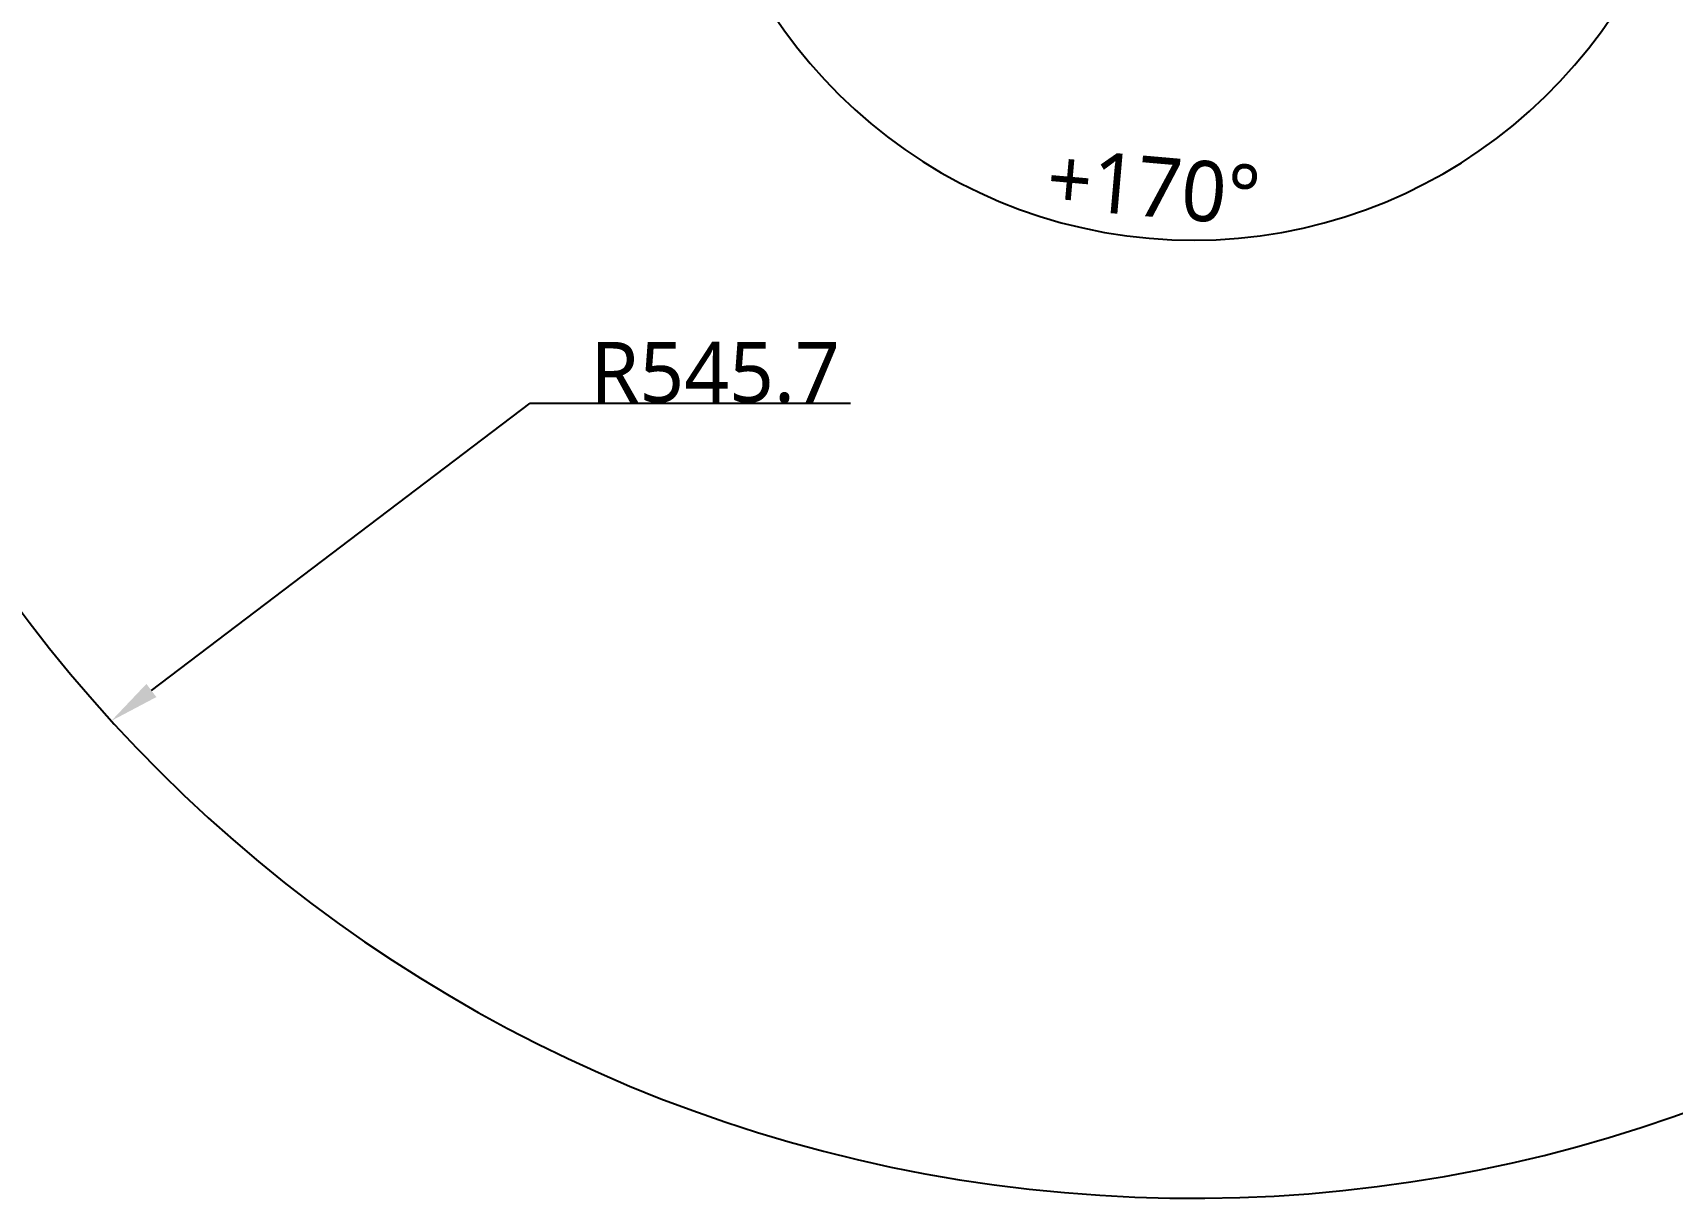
# Model space of a CAD drawing. Header units: millimetres. Extents: x 5828 to 6704, y 123 to 421.
# Drawn here: x 6578.1 to 6618.91, y 197.99 to 226.99 of the extents above; entities that cross this region are included whole.
import ezdxf
from ezdxf import colors
from ezdxf.entities.mleader import LeaderData, LeaderLine
from ezdxf.math import Vec2, Vec3

# ---------------------------------------------------------------- set-up
doc = ezdxf.new("R2010")
doc.units = ezdxf.units.MM
for name, color, linetype in [('多重引线', 7, 'Continuous'), ('尺寸标注', 7, 'Continuous'), ('运动范围', 7, 'Continuous')]:
    doc.layers.add(name, color=color, linetype=linetype)
doc.styles.add('微软雅黑', font='msyh.ttc', dxfattribs={"height": 1.5})
doc.dimstyles.new('尺寸标注_1_15比例', dxfattribs={"dimtxt": 1.5, "dimasz": 1.25, "dimexe": 0.5, "dimexo": 0.4, "dimgap": 0.5, "dimtad": 1, "dimdec": 1, "dimlfac": 15, "dimdsep": 46, "dimtxsty": '微软雅黑', "dimcen": 0.09, "dimadec": 0, "dimazin": 0, "dimtp": 0.01, "dimtm": 0.01, "dimtfac": 1, "dimtdec": 1, "dimtofl": 0, "dimtmove": 0, "dimatfit": 3, "dimfxl": 1, "dimtolj": 1, "dimarcsym": 0})

# ---------------------------------------------------------------- blocks, each defined once
blk = doc.blocks.new('*D965')
at = {"layer": 'Defpoints', "color": 0}
for p in [(6560.752, 234.366), (6606.948, 234.372), (6651.964, 234.366), (6642.775, 228.048), (6600.093, 223.893)]:
    blk.add_point(p, dxfattribs=at)
at = {"layer": '尺寸标注', "color": 0, "lineweight": -2}
blk.add_arc((6606.982, 234.366), 12.535, 185.7157, 344.275, dxfattribs=at)
at = {"layer": '尺寸标注', "color": 0}
for points in [[(6594.717, 233.128), (6594.301, 233.107), (6594.447, 234.366)], [(6619.251, 230.922), (6618.845, 231.015), (6619.327, 232.187)]]:
    blk.add_solid(points, dxfattribs=at)
at = {"layer": '尺寸标注', "color": 0, "insert": (6606, 223.152), "char_height": 1.5, "attachment_point": 5, "rotation": 354.9953, "style": '微软雅黑'}
blk.add_mtext('\\A1;+\\A1;170%%d', dxfattribs=at)

msp = doc.modelspace()

# ---------------------------------------------------------------- linework, layer by layer
at = {"layer": '运动范围', "color": 0}
msp.add_arc((6606.9481, 234.3658), 36.38, 10, 350, dxfattribs=at)

# ---------------------------------------------------------------- dimensions: what is measured, and where the dimension line sits
at = {"layer": '尺寸标注'}
dim = msp.add_angular_dim_2l(base=(6600.0932, 223.893), line1=((6560.7519, 234.3658), (6651.9644, 234.3658)), line2=((6642.7754, 228.0485), (6606.9481, 234.3718)), text='\\A1;+<>', dimstyle='尺寸标注_1_15比例', override={"dimtxsty": '微软雅黑'}, dxfattribs=at)
dim.commit()
dim.dimension.update_dxf_attribs({"geometry": '*D965', "text_midpoint": (6605.8885, 221.8781), "dimtype": 162})

# ---------------------------------------------------------------- leaders
at = {"layer": '多重引线'}
ml = msp.add_multileader_mtext('Standard', dxfattribs=at)
ml.set_content('R545.7', style='微软雅黑')
ml.set_leader_properties()
ml.build(insert=Vec2(0, 0))
ml.multileader.update_dxf_attribs({"text_left_attachment_type": 5, "text_right_attachment_type": 5, "dogleg_length": 1, "arrow_head_size": 1.25})
ctx = ml.context
ctx.base_point, ctx.char_height, ctx.arrow_head_size, ctx.landing_gap_size, ctx.plane_origin = Vec3(6591.4809, 217.7726), 1.5, 1.25, 0.5, Vec3(6580.0533, 209.8674)
ctx.left_attachment, ctx.right_attachment = 5, 5
notes = []
notes.append((ctx, [(0, (1, 1, 0), (6590.4809, 217.7726), (1, 0), 1, [(0, [(6580.0533, 209.8674)], 0, [])])]))
ctx.mtext.insert, ctx.mtext.flow_direction = Vec3(6591.9809, 219.2988), 5
for ctx, leaders in notes:
    for number, flags, end, landing, length, lines in leaders:
        leader = LeaderData()
        leader.index, (leader.has_last_leader_line, leader.has_dogleg_vector, leader.attachment_direction) = number, flags
        leader.last_leader_point, leader.dogleg_vector, leader.dogleg_length = Vec3(end), Vec3(landing), length
        for number, points, colour, breaks in lines:
            line = LeaderLine()
            line.index, line.vertices, line.color, line.breaks = number, Vec3.list(points), colors.encode_raw_color(colour), breaks
            leader.lines.append(line)
        ctx.leaders.append(leader)

doc.saveas('drawing.dxf')
